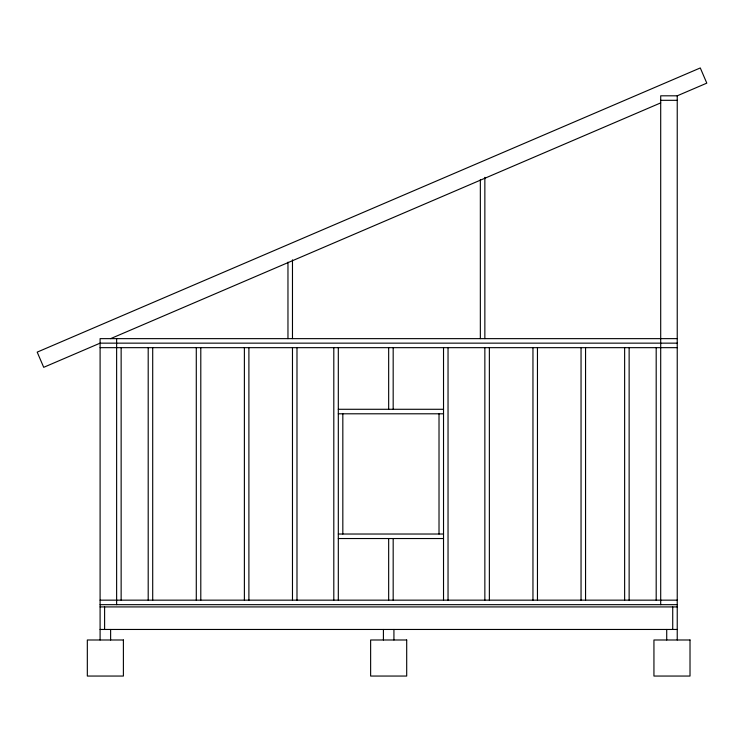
<?xml version="1.0" encoding="UTF-8"?>
<svg xmlns="http://www.w3.org/2000/svg" width="744" height="744" viewBox="0 0 744 744"><rect width="100%" height="100%" fill="white"/><g stroke="black" fill="none" stroke-linecap="round" stroke-linejoin="round"><path stroke-width="1.12" d="M110.624 338.641L660.7 102.895M660.7 604.667L660.7 95.809L677.235 95.809L706.8 83.142L700.29 67.946L37.2 352.126L43.71 367.322L100.096 343.151L677.235 343.151M660.7 100.319L677.235 100.319M677.235 338.641L100.096 338.641L100.096 639.989M100.096 347.662L677.235 347.662M338.315 409.284L443.526 409.284M338.315 413.794L443.526 413.794M338.315 534.025L443.526 534.025M338.315 538.535L443.526 538.535M100.096 600.157L677.235 600.157M100.096 604.667L677.235 604.667M100.096 606.918L677.235 606.918M100.096 629.461L677.235 629.461M677.235 95.809L677.235 639.989M672.725 606.918L672.725 629.461M666.717 629.461L666.717 639.989M656.189 347.662L656.189 600.157M629.136 347.662L629.136 600.157M624.635 347.662L624.635 600.157M585.556 347.662L585.556 600.157M581.045 347.662L581.045 600.157M537.456 347.662L537.456 600.157M532.955 347.662L532.955 600.157M489.366 347.662L489.366 600.157M484.856 177.342L484.856 338.641M484.856 347.662L484.856 600.157M480.345 179.657L480.345 338.641M448.037 347.662L448.037 600.157M443.526 347.662L443.526 600.157M439.016 413.794L439.016 534.025M393.929 629.461L393.929 639.989M393.176 347.662L393.176 409.284M393.176 538.535L393.176 600.157M388.666 347.662L388.666 409.284M388.666 538.535L388.666 600.157M383.411 629.461L383.411 639.989M342.826 413.794L342.826 534.025M338.315 347.662L338.315 600.157M333.805 347.662L333.805 600.157M296.986 347.662L296.986 600.157M292.476 259.851L292.476 338.641M292.476 347.662L292.476 600.157M287.965 262.167L287.965 338.641M248.896 347.662L248.896 600.157M244.385 347.662L244.385 600.157M200.796 347.662L200.796 600.157M196.286 347.662L196.286 600.157M152.706 347.662L152.706 600.157M148.196 347.662L148.196 600.157M121.142 347.662L121.142 600.157M116.631 338.641L116.631 604.667M110.624 629.461L110.624 639.989M104.606 606.918L104.606 629.461M123.392 639.989L87.327 639.989L87.327 676.054L123.392 676.054L123.392 639.989M406.698 639.989L370.633 639.989L370.633 676.054L406.698 676.054L406.698 639.989M690.014 639.989L653.939 639.989L653.939 676.054L690.014 676.054L690.014 639.989"/></g></svg>
